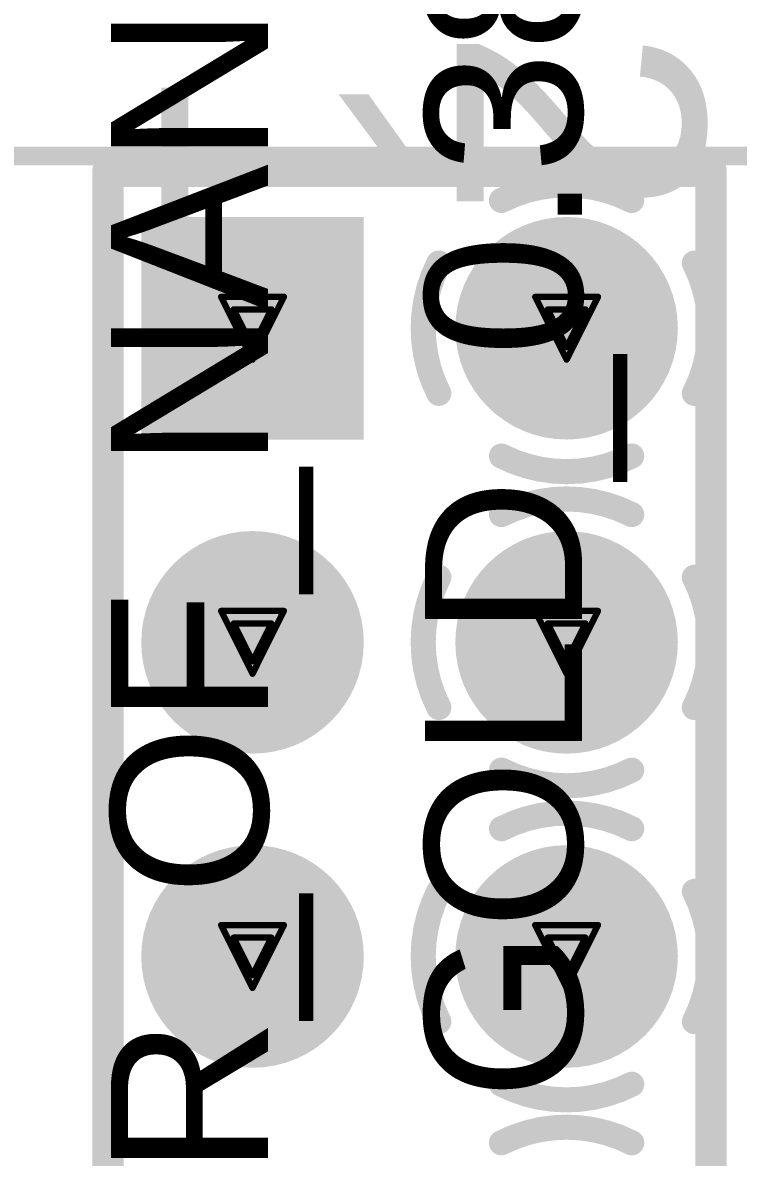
# Model space of a CAD drawing. Header units: inches. Extents: x -1.3 to 11.9, y -6.8 to 4.2.
# Drawn here: x 2.9568 to 3.1847, y 2.6111 to 2.9723 of the extents above; entities that cross this region are included whole.
import ezdxf

# ---------------------------------------------------------------- set-up
doc = ezdxf.new("R2010")
doc.units = ezdxf.units.IN
doc.header["$MEASUREMENT"] = 0
for name, color, linetype in [('02_GND1', 76, 'Continuous'), ('03_SIG1', 76, 'Continuous'), ('04_GND2', 16, 'Continuous'), ('05_SIG2', 156, 'Continuous'), ('06_GND3', 216, 'Continuous'), ('07_SIG3', 216, 'Continuous'), ('08_GND4', 136, 'Continuous'), ('09_PWR1', 136, 'Continuous'), ('10_PWR2', 136, 'Continuous'), ('11_GND5', 136, 'Continuous'), ('12_SIG4', 7, 'Continuous'), ('13_GND6', 136, 'Continuous'), ('14_SIG5', 136, 'Continuous'), ('15_GND7', 136, 'Continuous'), ('BOTTOM', 5, 'Continuous'), ('Bottom Solder', 6, 'Continuous'), ('FAB_DWG_INFO', 1, 'Continuous'), ('Mechanical 13', 56, 'Continuous'), ('Multi-Layer', 9, 'Continuous'), ('Pad Holes', 156, 'Continuous'), ('TOP', 1, 'Continuous'), ('Top Overlay', 2, 'Continuous'), ('Top Solder', 216, 'Continuous')]:
    doc.layers.add(name, color=color, linetype=linetype)
doc.styles.add('Arial', font='', dxfattribs={"height": 0.2})
doc.styles.get('Arial').set_extended_font_data('Arial')

# ---------------------------------------------------------------- blocks, each defined once
blk = doc.blocks.new('HEADER_10_2_29')
at = {"layer": '02_GND1'}
h = blk.add_hatch(color=76, dxfattribs=at)
edge = h.paths.add_edge_path()
edge.add_arc((0, 0), 0.03365, 0, 360)
h = blk.add_hatch(color=76, dxfattribs=at)
edge = h.paths.add_edge_path()
edge.add_arc((0.1, 0), 0.03365, 0, 360)
h = blk.add_hatch(color=76, dxfattribs=at)
edge = h.paths.add_edge_path()
edge.add_arc((0.2, 0), 0.03365, 0, 360)
at = {"layer": '03_SIG1'}
h = blk.add_hatch(color=76, dxfattribs=at)
edge = h.paths.add_edge_path()
edge.add_arc((0, 0.1), 0.03346, 0, 360)
h = blk.add_hatch(color=76, dxfattribs=at)
edge = h.paths.add_edge_path()
edge.add_arc((0.1, 0.1), 0.03346, 0, 360)
h = blk.add_hatch(color=76, dxfattribs=at)
edge = h.paths.add_edge_path()
edge.add_arc((0.2, 0.1), 0.03346, 0, 360)
blk.add_hatch(color=76, dxfattribs=at).paths.add_polyline_path([(-0.03346, 0.03346), (0.03346, 0.03346), (0.03346, -0.03346), (-0.03346, -0.03346)])
h = blk.add_hatch(color=76, dxfattribs=at)
edge = h.paths.add_edge_path()
edge.add_arc((0.1, 0), 0.03346, 0, 360)
h = blk.add_hatch(color=76, dxfattribs=at)
edge = h.paths.add_edge_path()
edge.add_arc((0.2, 0), 0.03346, 0, 360)
at = {"layer": '04_GND2'}
h = blk.add_hatch(color=16, dxfattribs=at)
edge = h.paths.add_edge_path()
edge.add_arc((0, 0), 0.03365, 0, 360)
h = blk.add_hatch(color=16, dxfattribs=at)
edge = h.paths.add_edge_path()
edge.add_arc((0.1, 0), 0.03365, 0, 360)
h = blk.add_hatch(color=16, dxfattribs=at)
edge = h.paths.add_edge_path()
edge.add_arc((0.2, 0), 0.03365, 0, 360)
at = {"layer": '05_SIG2'}
h = blk.add_hatch(color=156, dxfattribs=at)
edge = h.paths.add_edge_path()
edge.add_arc((0, 0.1), 0.03346, 0, 360)
h = blk.add_hatch(color=156, dxfattribs=at)
edge = h.paths.add_edge_path()
edge.add_arc((0.1, 0.1), 0.03346, 0, 360)
h = blk.add_hatch(color=156, dxfattribs=at)
edge = h.paths.add_edge_path()
edge.add_arc((0.2, 0.1), 0.03346, 0, 360)
blk.add_hatch(color=156, dxfattribs=at).paths.add_polyline_path([(-0.03346, 0.03346), (0.03346, 0.03346), (0.03346, -0.03346), (-0.03346, -0.03346)])
h = blk.add_hatch(color=156, dxfattribs=at)
edge = h.paths.add_edge_path()
edge.add_arc((0.1, 0), 0.03346, 0, 360)
h = blk.add_hatch(color=156, dxfattribs=at)
edge = h.paths.add_edge_path()
edge.add_arc((0.2, 0), 0.03346, 0, 360)
at = {"layer": '06_GND3'}
h = blk.add_hatch(color=216, dxfattribs=at)
edge = h.paths.add_edge_path()
edge.add_arc((0, 0), 0.03365, 0, 360)
h = blk.add_hatch(color=216, dxfattribs=at)
edge = h.paths.add_edge_path()
edge.add_arc((0.1, 0), 0.03365, 0, 360)
h = blk.add_hatch(color=216, dxfattribs=at)
edge = h.paths.add_edge_path()
edge.add_arc((0.2, 0), 0.03365, 0, 360)
at = {"layer": '07_SIG3'}
h = blk.add_hatch(color=216, dxfattribs=at)
edge = h.paths.add_edge_path()
edge.add_arc((0, 0.1), 0.03346, 0, 360)
h = blk.add_hatch(color=216, dxfattribs=at)
edge = h.paths.add_edge_path()
edge.add_arc((0.1, 0.1), 0.03346, 0, 360)
h = blk.add_hatch(color=216, dxfattribs=at)
edge = h.paths.add_edge_path()
edge.add_arc((0.2, 0.1), 0.03346, 0, 360)
blk.add_hatch(color=216, dxfattribs=at).paths.add_polyline_path([(-0.03346, 0.03346), (0.03346, 0.03346), (0.03346, -0.03346), (-0.03346, -0.03346)])
h = blk.add_hatch(color=216, dxfattribs=at)
edge = h.paths.add_edge_path()
edge.add_arc((0.1, 0), 0.03346, 0, 360)
h = blk.add_hatch(color=216, dxfattribs=at)
edge = h.paths.add_edge_path()
edge.add_arc((0.2, 0), 0.03346, 0, 360)
at = {"layer": '08_GND4'}
h = blk.add_hatch(color=136, dxfattribs=at)
edge = h.paths.add_edge_path()
edge.add_arc((0, 0), 0.03365, 0, 360)
h = blk.add_hatch(color=136, dxfattribs=at)
edge = h.paths.add_edge_path()
edge.add_arc((0.1, 0), 0.03365, 0, 360)
h = blk.add_hatch(color=136, dxfattribs=at)
edge = h.paths.add_edge_path()
edge.add_arc((0.2, 0), 0.03365, 0, 360)
at = {"layer": '09_PWR1'}
h = blk.add_hatch(color=136, dxfattribs=at)
edge = h.paths.add_edge_path()
edge.add_arc((0, 0.1), 0.03365, 0, 360)
h = blk.add_hatch(color=136, dxfattribs=at)
edge = h.paths.add_edge_path()
edge.add_arc((0.1, 0.1), 0.03365, 0, 360)
h = blk.add_hatch(color=136, dxfattribs=at)
edge = h.paths.add_edge_path()
edge.add_arc((0.2, 0.1), 0.03365, 0, 360)
h = blk.add_hatch(color=136, dxfattribs=at)
edge = h.paths.add_edge_path()
edge.add_arc((0, 0), 0.03365, 0, 360)
h = blk.add_hatch(color=136, dxfattribs=at)
edge = h.paths.add_edge_path()
edge.add_arc((0.1, 0), 0.03365, 0, 360)
h = blk.add_hatch(color=136, dxfattribs=at)
edge = h.paths.add_edge_path()
edge.add_arc((0.2, 0), 0.03365, 0, 360)
at = {"layer": '10_PWR2'}
h = blk.add_hatch(color=136, dxfattribs=at)
edge = h.paths.add_edge_path()
edge.add_arc((0, 0.1), 0.03365, 0, 360)
h = blk.add_hatch(color=136, dxfattribs=at)
edge = h.paths.add_edge_path()
edge.add_arc((0.1, 0.1), 0.03365, 0, 360)
h = blk.add_hatch(color=136, dxfattribs=at)
edge = h.paths.add_edge_path()
edge.add_arc((0.2, 0.1), 0.03365, 0, 360)
h = blk.add_hatch(color=136, dxfattribs=at)
edge = h.paths.add_edge_path()
edge.add_arc((0, 0), 0.03365, 0, 360)
h = blk.add_hatch(color=136, dxfattribs=at)
edge = h.paths.add_edge_path()
edge.add_arc((0.1, 0), 0.03365, 0, 360)
h = blk.add_hatch(color=136, dxfattribs=at)
edge = h.paths.add_edge_path()
edge.add_arc((0.2, 0), 0.03365, 0, 360)
at = {"layer": '11_GND5'}
h = blk.add_hatch(color=136, dxfattribs=at)
edge = h.paths.add_edge_path()
edge.add_arc((0, 0), 0.03365, 0, 360)
h = blk.add_hatch(color=136, dxfattribs=at)
edge = h.paths.add_edge_path()
edge.add_arc((0.1, 0), 0.03365, 0, 360)
h = blk.add_hatch(color=136, dxfattribs=at)
edge = h.paths.add_edge_path()
edge.add_arc((0.2, 0), 0.03365, 0, 360)
at = {"layer": '12_SIG4'}
h = blk.add_hatch(color=7, dxfattribs=at)
edge = h.paths.add_edge_path()
edge.add_arc((0, 0.1), 0.03346, 0, 360)
h = blk.add_hatch(color=7, dxfattribs=at)
edge = h.paths.add_edge_path()
edge.add_arc((0.1, 0.1), 0.03346, 0, 360)
h = blk.add_hatch(color=7, dxfattribs=at)
edge = h.paths.add_edge_path()
edge.add_arc((0.2, 0.1), 0.03346, 0, 360)
blk.add_hatch(color=7, dxfattribs=at).paths.add_polyline_path([(-0.03346, 0.03346), (0.03346, 0.03346), (0.03346, -0.03346), (-0.03346, -0.03346)])
h = blk.add_hatch(color=7, dxfattribs=at)
edge = h.paths.add_edge_path()
edge.add_arc((0.1, 0), 0.03346, 0, 360)
h = blk.add_hatch(color=7, dxfattribs=at)
edge = h.paths.add_edge_path()
edge.add_arc((0.2, 0), 0.03346, 0, 360)
at = {"layer": '13_GND6'}
h = blk.add_hatch(color=136, dxfattribs=at)
edge = h.paths.add_edge_path()
edge.add_arc((0, 0), 0.03365, 0, 360)
h = blk.add_hatch(color=136, dxfattribs=at)
edge = h.paths.add_edge_path()
edge.add_arc((0.1, 0), 0.03365, 0, 360)
h = blk.add_hatch(color=136, dxfattribs=at)
edge = h.paths.add_edge_path()
edge.add_arc((0.2, 0), 0.03365, 0, 360)
at = {"layer": '14_SIG5'}
h = blk.add_hatch(color=136, dxfattribs=at)
edge = h.paths.add_edge_path()
edge.add_arc((0, 0.1), 0.03346, 0, 360)
h = blk.add_hatch(color=136, dxfattribs=at)
edge = h.paths.add_edge_path()
edge.add_arc((0.1, 0.1), 0.03346, 0, 360)
h = blk.add_hatch(color=136, dxfattribs=at)
edge = h.paths.add_edge_path()
edge.add_arc((0.2, 0.1), 0.03346, 0, 360)
blk.add_hatch(color=136, dxfattribs=at).paths.add_polyline_path([(-0.03346, 0.03346), (0.03346, 0.03346), (0.03346, -0.03346), (-0.03346, -0.03346)])
h = blk.add_hatch(color=136, dxfattribs=at)
edge = h.paths.add_edge_path()
edge.add_arc((0.1, 0), 0.03346, 0, 360)
h = blk.add_hatch(color=136, dxfattribs=at)
edge = h.paths.add_edge_path()
edge.add_arc((0.2, 0), 0.03346, 0, 360)
at = {"layer": '15_GND7'}
h = blk.add_hatch(color=136, dxfattribs=at)
edge = h.paths.add_edge_path()
edge.add_arc((0, 0), 0.03365, 0, 360)
h = blk.add_hatch(color=136, dxfattribs=at)
edge = h.paths.add_edge_path()
edge.add_arc((0.1, 0), 0.03365, 0, 360)
h = blk.add_hatch(color=136, dxfattribs=at)
edge = h.paths.add_edge_path()
edge.add_arc((0.2, 0), 0.03365, 0, 360)
at = {"layer": 'BOTTOM'}
h = blk.add_hatch(color=5, dxfattribs=at)
edge = h.paths.add_edge_path()
edge.add_arc((0, 0.1), 0.03346, 0, 360)
h = blk.add_hatch(color=5, dxfattribs=at)
edge = h.paths.add_edge_path()
edge.add_arc((0.1, 0.1), 0.03346, 0, 360)
h = blk.add_hatch(color=5, dxfattribs=at)
edge = h.paths.add_edge_path()
edge.add_arc((0.2, 0.1), 0.03346, 0, 360)
blk.add_hatch(color=5, dxfattribs=at).paths.add_polyline_path([(-0.03346, 0.03346), (0.03346, 0.03346), (0.03346, -0.03346), (-0.03346, -0.03346)])
h = blk.add_hatch(color=5, dxfattribs=at)
edge = h.paths.add_edge_path()
edge.add_arc((0.1, 0), 0.03346, 0, 360)
h = blk.add_hatch(color=5, dxfattribs=at)
edge = h.paths.add_edge_path()
edge.add_arc((0.2, 0), 0.03346, 0, 360)
at = {"layer": 'Bottom Solder'}
h = blk.add_hatch(color=6, dxfattribs=at)
edge = h.paths.add_edge_path()
edge.add_arc((0, 0.1), 0.03543, 0, 360)
h = blk.add_hatch(color=6, dxfattribs=at)
edge = h.paths.add_edge_path()
edge.add_arc((0.1, 0.1), 0.03543, 0, 360)
h = blk.add_hatch(color=6, dxfattribs=at)
edge = h.paths.add_edge_path()
edge.add_arc((0.2, 0.1), 0.03543, 0, 360)
blk.add_hatch(color=6, dxfattribs=at).paths.add_polyline_path([(-0.03543, 0.03543), (0.03543, 0.03543), (0.03543, -0.03543), (-0.03543, -0.03543)])
h = blk.add_hatch(color=6, dxfattribs=at)
edge = h.paths.add_edge_path()
edge.add_arc((0.1, 0), 0.03543, 0, 360)
h = blk.add_hatch(color=6, dxfattribs=at)
edge = h.paths.add_edge_path()
edge.add_arc((0.2, 0), 0.03543, 0, 360)
at = {"layer": 'Multi-Layer'}
h = blk.add_hatch(color=9, dxfattribs=at)
edge = h.paths.add_edge_path()
edge.add_arc((0, 0.1), 0.03346, 0, 360)
h = blk.add_hatch(color=9, dxfattribs=at)
edge = h.paths.add_edge_path()
edge.add_arc((0.1, 0.1), 0.03346, 0, 360)
h = blk.add_hatch(color=9, dxfattribs=at)
edge = h.paths.add_edge_path()
edge.add_arc((0.2, 0.1), 0.03346, 0, 360)
blk.add_hatch(color=9, dxfattribs=at).paths.add_polyline_path([(-0.03346, 0.03346), (0.03346, 0.03346), (0.03346, -0.03346), (-0.03346, -0.03346)])
h = blk.add_hatch(color=9, dxfattribs=at)
edge = h.paths.add_edge_path()
edge.add_arc((0.1, 0), 0.03346, 0, 360)
h = blk.add_hatch(color=9, dxfattribs=at)
edge = h.paths.add_edge_path()
edge.add_arc((0.2, 0), 0.03346, 0, 360)
at = {"layer": 'Pad Holes'}
h = blk.add_hatch(color=7, dxfattribs=at)
edge = h.paths.add_edge_path()
edge.add_arc((0, 0.1), 0.02165, 0, 360)
h = blk.add_hatch(color=7, dxfattribs=at)
edge = h.paths.add_edge_path()
edge.add_arc((0.1, 0.1), 0.02165, 0, 360)
h = blk.add_hatch(color=7, dxfattribs=at)
edge = h.paths.add_edge_path()
edge.add_arc((0.2, 0.1), 0.02165, 0, 360)
h = blk.add_hatch(color=7, dxfattribs=at)
edge = h.paths.add_edge_path()
edge.add_arc((0, 0), 0.02165, 0, 360)
h = blk.add_hatch(color=7, dxfattribs=at)
edge = h.paths.add_edge_path()
edge.add_arc((0.1, 0), 0.02165, 0, 360)
h = blk.add_hatch(color=7, dxfattribs=at)
edge = h.paths.add_edge_path()
edge.add_arc((0.2, 0), 0.02165, 0, 360)
at = {"layer": 'TOP'}
h = blk.add_hatch(color=1, dxfattribs=at)
edge = h.paths.add_edge_path()
edge.add_arc((0, 0.1), 0.03346, 0, 360)
h = blk.add_hatch(color=1, dxfattribs=at)
edge = h.paths.add_edge_path()
edge.add_arc((0.1, 0.1), 0.03346, 0, 360)
h = blk.add_hatch(color=1, dxfattribs=at)
edge = h.paths.add_edge_path()
edge.add_arc((0.2, 0.1), 0.03346, 0, 360)
blk.add_hatch(color=1, dxfattribs=at).paths.add_polyline_path([(-0.03346, 0.03346), (0.03346, 0.03346), (0.03346, -0.03346), (-0.03346, -0.03346)])
h = blk.add_hatch(color=1, dxfattribs=at)
edge = h.paths.add_edge_path()
edge.add_arc((0.1, 0), 0.03346, 0, 360)
h = blk.add_hatch(color=1, dxfattribs=at)
edge = h.paths.add_edge_path()
edge.add_arc((0.2, 0), 0.03346, 0, 360)
at = {"layer": 'Top Solder'}
h = blk.add_hatch(color=216, dxfattribs=at)
edge = h.paths.add_edge_path()
edge.add_arc((0, 0.1), 0.03543, 0, 360)
h = blk.add_hatch(color=216, dxfattribs=at)
edge = h.paths.add_edge_path()
edge.add_arc((0.1, 0.1), 0.03543, 0, 360)
h = blk.add_hatch(color=216, dxfattribs=at)
edge = h.paths.add_edge_path()
edge.add_arc((0.2, 0.1), 0.03543, 0, 360)
blk.add_hatch(color=216, dxfattribs=at).paths.add_polyline_path([(-0.03543, 0.03543), (0.03543, 0.03543), (0.03543, -0.03543), (-0.03543, -0.03543)])
h = blk.add_hatch(color=216, dxfattribs=at)
edge = h.paths.add_edge_path()
edge.add_arc((0.1, 0), 0.03543, 0, 360)
h = blk.add_hatch(color=216, dxfattribs=at)
edge = h.paths.add_edge_path()
edge.add_arc((0.2, 0), 0.03543, 0, 360)
at = {"layer": '02_GND1'}
for points in [[(-0.02073, 0.14068, 0.008, 0.008, -0.240079), (0.02073, 0.14068, 0.008, 0.008, 0)], [(0.07927, 0.14068, 0.008, 0.008, -0.240079), (0.12073, 0.14068, 0.008, 0.008, 0)], [(0.17927, 0.14068, 0.008, 0.008, -0.240079), (0.22073, 0.14068, 0.008, 0.008, 0)], [(-0.04068, 0.07927, 0.008, 0.008, -0.240079), (-0.04068, 0.12073, 0.008, 0.008, 0)], [(0.04068, 0.12073, 0.008, 0.008, -0.240079), (0.04068, 0.07927, 0.008, 0.008, 0)], [(0.05932, 0.07927, 0.008, 0.008, -0.240079), (0.05932, 0.12073, 0.008, 0.008, 0)], [(0.14068, 0.12073, 0.008, 0.008, -0.240079), (0.14068, 0.07927, 0.008, 0.008, 0)], [(0.15932, 0.07927, 0.008, 0.008, -0.240079), (0.15932, 0.12073, 0.008, 0.008, 0)], [(0.24068, 0.12073, 0.008, 0.008, -0.240079), (0.24068, 0.07927, 0.008, 0.008, 0)], [(0.25932, 0.07927, 0.008, 0.008, -0.240079), (0.25932, 0.12073, 0.008, 0.008, 0)], [(0.02073, 0.05932, 0.008, 0.008, -0.240079), (-0.02073, 0.05932, 0.008, 0.008, 0)], [(0.12073, 0.05932, 0.008, 0.008, -0.240079), (0.07927, 0.05932, 0.008, 0.008, 0)], [(0.22073, 0.05932, 0.008, 0.008, -0.240079), (0.17927, 0.05932, 0.008, 0.008, 0)]]:
    blk.add_lwpolyline(points, format="xyseb", dxfattribs=at)
for points in [[(-0.02273, 0.14068, 0.004, 0.004, 1), (-0.01873, 0.14068, 0.004, 0.004, 1)], [(0.01873, 0.14068, 0.004, 0.004, 1), (0.02273, 0.14068, 0.004, 0.004, 1)], [(0.07727, 0.14068, 0.004, 0.004, 1), (0.08127, 0.14068, 0.004, 0.004, 1)], [(0.11873, 0.14068, 0.004, 0.004, 1), (0.12273, 0.14068, 0.004, 0.004, 1)], [(0.17727, 0.14068, 0.004, 0.004, 1), (0.18127, 0.14068, 0.004, 0.004, 1)], [(0.21873, 0.14068, 0.004, 0.004, 1), (0.22273, 0.14068, 0.004, 0.004, 1)], [(-0.04268, 0.12073, 0.004, 0.004, 1), (-0.03868, 0.12073, 0.004, 0.004, 1)], [(0.03868, 0.12073, 0.004, 0.004, 1), (0.04268, 0.12073, 0.004, 0.004, 1)], [(0.05732, 0.12073, 0.004, 0.004, 1), (0.06132, 0.12073, 0.004, 0.004, 1)], [(0.13868, 0.12073, 0.004, 0.004, 1), (0.14268, 0.12073, 0.004, 0.004, 1)], [(0.15732, 0.12073, 0.004, 0.004, 1), (0.16132, 0.12073, 0.004, 0.004, 1)], [(0.23868, 0.12073, 0.004, 0.004, 1), (0.24268, 0.12073, 0.004, 0.004, 1)], [(0.25732, 0.12073, 0.004, 0.004, 1), (0.26132, 0.12073, 0.004, 0.004, 1)], [(-0.04268, 0.07927, 0.004, 0.004, 1), (-0.03868, 0.07927, 0.004, 0.004, 1)], [(0.03868, 0.07927, 0.004, 0.004, 1), (0.04268, 0.07927, 0.004, 0.004, 1)], [(0.05732, 0.07927, 0.004, 0.004, 1), (0.06132, 0.07927, 0.004, 0.004, 1)], [(0.13868, 0.07927, 0.004, 0.004, 1), (0.14268, 0.07927, 0.004, 0.004, 1)], [(0.15732, 0.07927, 0.004, 0.004, 1), (0.16132, 0.07927, 0.004, 0.004, 1)], [(0.23868, 0.07927, 0.004, 0.004, 1), (0.24268, 0.07927, 0.004, 0.004, 1)], [(0.25732, 0.07927, 0.004, 0.004, 1), (0.26132, 0.07927, 0.004, 0.004, 1)], [(-0.02273, 0.05932, 0.004, 0.004, 1), (-0.01873, 0.05932, 0.004, 0.004, 1)], [(0.01873, 0.05932, 0.004, 0.004, 1), (0.02273, 0.05932, 0.004, 0.004, 1)], [(0.07727, 0.05932, 0.004, 0.004, 1), (0.08127, 0.05932, 0.004, 0.004, 1)], [(0.11873, 0.05932, 0.004, 0.004, 1), (0.12273, 0.05932, 0.004, 0.004, 1)], [(0.17727, 0.05932, 0.004, 0.004, 1), (0.18127, 0.05932, 0.004, 0.004, 1)], [(0.21873, 0.05932, 0.004, 0.004, 1), (0.22273, 0.05932, 0.004, 0.004, 1)]]:
    blk.add_lwpolyline(points, format="xyseb", close=True, dxfattribs=at)
at = {"layer": '04_GND2'}
for points in [[(-0.02073, 0.14068, 0.008, 0.008, -0.240079), (0.02073, 0.14068, 0.008, 0.008, 0)], [(0.07927, 0.14068, 0.008, 0.008, -0.240079), (0.12073, 0.14068, 0.008, 0.008, 0)], [(0.17927, 0.14068, 0.008, 0.008, -0.240079), (0.22073, 0.14068, 0.008, 0.008, 0)], [(-0.04068, 0.07927, 0.008, 0.008, -0.240079), (-0.04068, 0.12073, 0.008, 0.008, 0)], [(0.04068, 0.12073, 0.008, 0.008, -0.240079), (0.04068, 0.07927, 0.008, 0.008, 0)], [(0.05932, 0.07927, 0.008, 0.008, -0.240079), (0.05932, 0.12073, 0.008, 0.008, 0)], [(0.14068, 0.12073, 0.008, 0.008, -0.240079), (0.14068, 0.07927, 0.008, 0.008, 0)], [(0.15932, 0.07927, 0.008, 0.008, -0.240079), (0.15932, 0.12073, 0.008, 0.008, 0)], [(0.24068, 0.12073, 0.008, 0.008, -0.240079), (0.24068, 0.07927, 0.008, 0.008, 0)], [(0.25932, 0.07927, 0.008, 0.008, -0.240079), (0.25932, 0.12073, 0.008, 0.008, 0)], [(0.02073, 0.05932, 0.008, 0.008, -0.240079), (-0.02073, 0.05932, 0.008, 0.008, 0)], [(0.12073, 0.05932, 0.008, 0.008, -0.240079), (0.07927, 0.05932, 0.008, 0.008, 0)], [(0.22073, 0.05932, 0.008, 0.008, -0.240079), (0.17927, 0.05932, 0.008, 0.008, 0)]]:
    blk.add_lwpolyline(points, format="xyseb", dxfattribs=at)
for points in [[(-0.02273, 0.14068, 0.004, 0.004, 1), (-0.01873, 0.14068, 0.004, 0.004, 1)], [(0.01873, 0.14068, 0.004, 0.004, 1), (0.02273, 0.14068, 0.004, 0.004, 1)], [(0.07727, 0.14068, 0.004, 0.004, 1), (0.08127, 0.14068, 0.004, 0.004, 1)], [(0.11873, 0.14068, 0.004, 0.004, 1), (0.12273, 0.14068, 0.004, 0.004, 1)], [(0.17727, 0.14068, 0.004, 0.004, 1), (0.18127, 0.14068, 0.004, 0.004, 1)], [(0.21873, 0.14068, 0.004, 0.004, 1), (0.22273, 0.14068, 0.004, 0.004, 1)], [(-0.04268, 0.12073, 0.004, 0.004, 1), (-0.03868, 0.12073, 0.004, 0.004, 1)], [(0.03868, 0.12073, 0.004, 0.004, 1), (0.04268, 0.12073, 0.004, 0.004, 1)], [(0.05732, 0.12073, 0.004, 0.004, 1), (0.06132, 0.12073, 0.004, 0.004, 1)], [(0.13868, 0.12073, 0.004, 0.004, 1), (0.14268, 0.12073, 0.004, 0.004, 1)], [(0.15732, 0.12073, 0.004, 0.004, 1), (0.16132, 0.12073, 0.004, 0.004, 1)], [(0.23868, 0.12073, 0.004, 0.004, 1), (0.24268, 0.12073, 0.004, 0.004, 1)], [(0.25732, 0.12073, 0.004, 0.004, 1), (0.26132, 0.12073, 0.004, 0.004, 1)], [(-0.04268, 0.07927, 0.004, 0.004, 1), (-0.03868, 0.07927, 0.004, 0.004, 1)], [(0.03868, 0.07927, 0.004, 0.004, 1), (0.04268, 0.07927, 0.004, 0.004, 1)], [(0.05732, 0.07927, 0.004, 0.004, 1), (0.06132, 0.07927, 0.004, 0.004, 1)], [(0.13868, 0.07927, 0.004, 0.004, 1), (0.14268, 0.07927, 0.004, 0.004, 1)], [(0.15732, 0.07927, 0.004, 0.004, 1), (0.16132, 0.07927, 0.004, 0.004, 1)], [(0.23868, 0.07927, 0.004, 0.004, 1), (0.24268, 0.07927, 0.004, 0.004, 1)], [(0.25732, 0.07927, 0.004, 0.004, 1), (0.26132, 0.07927, 0.004, 0.004, 1)], [(-0.02273, 0.05932, 0.004, 0.004, 1), (-0.01873, 0.05932, 0.004, 0.004, 1)], [(0.01873, 0.05932, 0.004, 0.004, 1), (0.02273, 0.05932, 0.004, 0.004, 1)], [(0.07727, 0.05932, 0.004, 0.004, 1), (0.08127, 0.05932, 0.004, 0.004, 1)], [(0.11873, 0.05932, 0.004, 0.004, 1), (0.12273, 0.05932, 0.004, 0.004, 1)], [(0.17727, 0.05932, 0.004, 0.004, 1), (0.18127, 0.05932, 0.004, 0.004, 1)], [(0.21873, 0.05932, 0.004, 0.004, 1), (0.22273, 0.05932, 0.004, 0.004, 1)]]:
    blk.add_lwpolyline(points, format="xyseb", close=True, dxfattribs=at)
at = {"layer": '06_GND3'}
for points in [[(-0.02073, 0.14068, 0.008, 0.008, -0.240079), (0.02073, 0.14068, 0.008, 0.008, 0)], [(0.07927, 0.14068, 0.008, 0.008, -0.240079), (0.12073, 0.14068, 0.008, 0.008, 0)], [(0.17927, 0.14068, 0.008, 0.008, -0.240079), (0.22073, 0.14068, 0.008, 0.008, 0)], [(-0.04068, 0.07927, 0.008, 0.008, -0.240079), (-0.04068, 0.12073, 0.008, 0.008, 0)], [(0.04068, 0.12073, 0.008, 0.008, -0.240079), (0.04068, 0.07927, 0.008, 0.008, 0)], [(0.05932, 0.07927, 0.008, 0.008, -0.240079), (0.05932, 0.12073, 0.008, 0.008, 0)], [(0.14068, 0.12073, 0.008, 0.008, -0.240079), (0.14068, 0.07927, 0.008, 0.008, 0)], [(0.15932, 0.07927, 0.008, 0.008, -0.240079), (0.15932, 0.12073, 0.008, 0.008, 0)], [(0.24068, 0.12073, 0.008, 0.008, -0.240079), (0.24068, 0.07927, 0.008, 0.008, 0)], [(0.25932, 0.07927, 0.008, 0.008, -0.240079), (0.25932, 0.12073, 0.008, 0.008, 0)], [(0.02073, 0.05932, 0.008, 0.008, -0.240079), (-0.02073, 0.05932, 0.008, 0.008, 0)], [(0.12073, 0.05932, 0.008, 0.008, -0.240079), (0.07927, 0.05932, 0.008, 0.008, 0)], [(0.22073, 0.05932, 0.008, 0.008, -0.240079), (0.17927, 0.05932, 0.008, 0.008, 0)]]:
    blk.add_lwpolyline(points, format="xyseb", dxfattribs=at)
for points in [[(-0.02273, 0.14068, 0.004, 0.004, 1), (-0.01873, 0.14068, 0.004, 0.004, 1)], [(0.01873, 0.14068, 0.004, 0.004, 1), (0.02273, 0.14068, 0.004, 0.004, 1)], [(0.07727, 0.14068, 0.004, 0.004, 1), (0.08127, 0.14068, 0.004, 0.004, 1)], [(0.11873, 0.14068, 0.004, 0.004, 1), (0.12273, 0.14068, 0.004, 0.004, 1)], [(0.17727, 0.14068, 0.004, 0.004, 1), (0.18127, 0.14068, 0.004, 0.004, 1)], [(0.21873, 0.14068, 0.004, 0.004, 1), (0.22273, 0.14068, 0.004, 0.004, 1)], [(-0.04268, 0.12073, 0.004, 0.004, 1), (-0.03868, 0.12073, 0.004, 0.004, 1)], [(0.03868, 0.12073, 0.004, 0.004, 1), (0.04268, 0.12073, 0.004, 0.004, 1)], [(0.05732, 0.12073, 0.004, 0.004, 1), (0.06132, 0.12073, 0.004, 0.004, 1)], [(0.13868, 0.12073, 0.004, 0.004, 1), (0.14268, 0.12073, 0.004, 0.004, 1)], [(0.15732, 0.12073, 0.004, 0.004, 1), (0.16132, 0.12073, 0.004, 0.004, 1)], [(0.23868, 0.12073, 0.004, 0.004, 1), (0.24268, 0.12073, 0.004, 0.004, 1)], [(0.25732, 0.12073, 0.004, 0.004, 1), (0.26132, 0.12073, 0.004, 0.004, 1)], [(-0.04268, 0.07927, 0.004, 0.004, 1), (-0.03868, 0.07927, 0.004, 0.004, 1)], [(0.03868, 0.07927, 0.004, 0.004, 1), (0.04268, 0.07927, 0.004, 0.004, 1)], [(0.05732, 0.07927, 0.004, 0.004, 1), (0.06132, 0.07927, 0.004, 0.004, 1)], [(0.13868, 0.07927, 0.004, 0.004, 1), (0.14268, 0.07927, 0.004, 0.004, 1)], [(0.15732, 0.07927, 0.004, 0.004, 1), (0.16132, 0.07927, 0.004, 0.004, 1)], [(0.23868, 0.07927, 0.004, 0.004, 1), (0.24268, 0.07927, 0.004, 0.004, 1)], [(0.25732, 0.07927, 0.004, 0.004, 1), (0.26132, 0.07927, 0.004, 0.004, 1)], [(-0.02273, 0.05932, 0.004, 0.004, 1), (-0.01873, 0.05932, 0.004, 0.004, 1)], [(0.01873, 0.05932, 0.004, 0.004, 1), (0.02273, 0.05932, 0.004, 0.004, 1)], [(0.07727, 0.05932, 0.004, 0.004, 1), (0.08127, 0.05932, 0.004, 0.004, 1)], [(0.11873, 0.05932, 0.004, 0.004, 1), (0.12273, 0.05932, 0.004, 0.004, 1)], [(0.17727, 0.05932, 0.004, 0.004, 1), (0.18127, 0.05932, 0.004, 0.004, 1)], [(0.21873, 0.05932, 0.004, 0.004, 1), (0.22273, 0.05932, 0.004, 0.004, 1)]]:
    blk.add_lwpolyline(points, format="xyseb", close=True, dxfattribs=at)
at = {"layer": '08_GND4'}
for points in [[(-0.02073, 0.14068, 0.008, 0.008, -0.240079), (0.02073, 0.14068, 0.008, 0.008, 0)], [(0.07927, 0.14068, 0.008, 0.008, -0.240079), (0.12073, 0.14068, 0.008, 0.008, 0)], [(0.17927, 0.14068, 0.008, 0.008, -0.240079), (0.22073, 0.14068, 0.008, 0.008, 0)], [(-0.04068, 0.07927, 0.008, 0.008, -0.240079), (-0.04068, 0.12073, 0.008, 0.008, 0)], [(0.04068, 0.12073, 0.008, 0.008, -0.240079), (0.04068, 0.07927, 0.008, 0.008, 0)], [(0.05932, 0.07927, 0.008, 0.008, -0.240079), (0.05932, 0.12073, 0.008, 0.008, 0)], [(0.14068, 0.12073, 0.008, 0.008, -0.240079), (0.14068, 0.07927, 0.008, 0.008, 0)], [(0.15932, 0.07927, 0.008, 0.008, -0.240079), (0.15932, 0.12073, 0.008, 0.008, 0)], [(0.24068, 0.12073, 0.008, 0.008, -0.240079), (0.24068, 0.07927, 0.008, 0.008, 0)], [(0.25932, 0.07927, 0.008, 0.008, -0.240079), (0.25932, 0.12073, 0.008, 0.008, 0)], [(0.02073, 0.05932, 0.008, 0.008, -0.240079), (-0.02073, 0.05932, 0.008, 0.008, 0)], [(0.12073, 0.05932, 0.008, 0.008, -0.240079), (0.07927, 0.05932, 0.008, 0.008, 0)], [(0.22073, 0.05932, 0.008, 0.008, -0.240079), (0.17927, 0.05932, 0.008, 0.008, 0)]]:
    blk.add_lwpolyline(points, format="xyseb", dxfattribs=at)
for points in [[(-0.02273, 0.14068, 0.004, 0.004, 1), (-0.01873, 0.14068, 0.004, 0.004, 1)], [(0.01873, 0.14068, 0.004, 0.004, 1), (0.02273, 0.14068, 0.004, 0.004, 1)], [(0.07727, 0.14068, 0.004, 0.004, 1), (0.08127, 0.14068, 0.004, 0.004, 1)], [(0.11873, 0.14068, 0.004, 0.004, 1), (0.12273, 0.14068, 0.004, 0.004, 1)], [(0.17727, 0.14068, 0.004, 0.004, 1), (0.18127, 0.14068, 0.004, 0.004, 1)], [(0.21873, 0.14068, 0.004, 0.004, 1), (0.22273, 0.14068, 0.004, 0.004, 1)], [(-0.04268, 0.12073, 0.004, 0.004, 1), (-0.03868, 0.12073, 0.004, 0.004, 1)], [(0.03868, 0.12073, 0.004, 0.004, 1), (0.04268, 0.12073, 0.004, 0.004, 1)], [(0.05732, 0.12073, 0.004, 0.004, 1), (0.06132, 0.12073, 0.004, 0.004, 1)], [(0.13868, 0.12073, 0.004, 0.004, 1), (0.14268, 0.12073, 0.004, 0.004, 1)], [(0.15732, 0.12073, 0.004, 0.004, 1), (0.16132, 0.12073, 0.004, 0.004, 1)], [(0.23868, 0.12073, 0.004, 0.004, 1), (0.24268, 0.12073, 0.004, 0.004, 1)], [(0.25732, 0.12073, 0.004, 0.004, 1), (0.26132, 0.12073, 0.004, 0.004, 1)], [(-0.04268, 0.07927, 0.004, 0.004, 1), (-0.03868, 0.07927, 0.004, 0.004, 1)], [(0.03868, 0.07927, 0.004, 0.004, 1), (0.04268, 0.07927, 0.004, 0.004, 1)], [(0.05732, 0.07927, 0.004, 0.004, 1), (0.06132, 0.07927, 0.004, 0.004, 1)], [(0.13868, 0.07927, 0.004, 0.004, 1), (0.14268, 0.07927, 0.004, 0.004, 1)], [(0.15732, 0.07927, 0.004, 0.004, 1), (0.16132, 0.07927, 0.004, 0.004, 1)], [(0.23868, 0.07927, 0.004, 0.004, 1), (0.24268, 0.07927, 0.004, 0.004, 1)], [(0.25732, 0.07927, 0.004, 0.004, 1), (0.26132, 0.07927, 0.004, 0.004, 1)], [(-0.02273, 0.05932, 0.004, 0.004, 1), (-0.01873, 0.05932, 0.004, 0.004, 1)], [(0.01873, 0.05932, 0.004, 0.004, 1), (0.02273, 0.05932, 0.004, 0.004, 1)], [(0.07727, 0.05932, 0.004, 0.004, 1), (0.08127, 0.05932, 0.004, 0.004, 1)], [(0.11873, 0.05932, 0.004, 0.004, 1), (0.12273, 0.05932, 0.004, 0.004, 1)], [(0.17727, 0.05932, 0.004, 0.004, 1), (0.18127, 0.05932, 0.004, 0.004, 1)], [(0.21873, 0.05932, 0.004, 0.004, 1), (0.22273, 0.05932, 0.004, 0.004, 1)]]:
    blk.add_lwpolyline(points, format="xyseb", close=True, dxfattribs=at)
at = {"layer": '11_GND5'}
for points in [[(-0.02073, 0.14068, 0.008, 0.008, -0.240079), (0.02073, 0.14068, 0.008, 0.008, 0)], [(0.07927, 0.14068, 0.008, 0.008, -0.240079), (0.12073, 0.14068, 0.008, 0.008, 0)], [(0.17927, 0.14068, 0.008, 0.008, -0.240079), (0.22073, 0.14068, 0.008, 0.008, 0)], [(-0.04068, 0.07927, 0.008, 0.008, -0.240079), (-0.04068, 0.12073, 0.008, 0.008, 0)], [(0.04068, 0.12073, 0.008, 0.008, -0.240079), (0.04068, 0.07927, 0.008, 0.008, 0)], [(0.05932, 0.07927, 0.008, 0.008, -0.240079), (0.05932, 0.12073, 0.008, 0.008, 0)], [(0.14068, 0.12073, 0.008, 0.008, -0.240079), (0.14068, 0.07927, 0.008, 0.008, 0)], [(0.15932, 0.07927, 0.008, 0.008, -0.240079), (0.15932, 0.12073, 0.008, 0.008, 0)], [(0.24068, 0.12073, 0.008, 0.008, -0.240079), (0.24068, 0.07927, 0.008, 0.008, 0)], [(0.25932, 0.07927, 0.008, 0.008, -0.240079), (0.25932, 0.12073, 0.008, 0.008, 0)], [(0.02073, 0.05932, 0.008, 0.008, -0.240079), (-0.02073, 0.05932, 0.008, 0.008, 0)], [(0.12073, 0.05932, 0.008, 0.008, -0.240079), (0.07927, 0.05932, 0.008, 0.008, 0)], [(0.22073, 0.05932, 0.008, 0.008, -0.240079), (0.17927, 0.05932, 0.008, 0.008, 0)]]:
    blk.add_lwpolyline(points, format="xyseb", dxfattribs=at)
for points in [[(-0.02273, 0.14068, 0.004, 0.004, 1), (-0.01873, 0.14068, 0.004, 0.004, 1)], [(0.01873, 0.14068, 0.004, 0.004, 1), (0.02273, 0.14068, 0.004, 0.004, 1)], [(0.07727, 0.14068, 0.004, 0.004, 1), (0.08127, 0.14068, 0.004, 0.004, 1)], [(0.11873, 0.14068, 0.004, 0.004, 1), (0.12273, 0.14068, 0.004, 0.004, 1)], [(0.17727, 0.14068, 0.004, 0.004, 1), (0.18127, 0.14068, 0.004, 0.004, 1)], [(0.21873, 0.14068, 0.004, 0.004, 1), (0.22273, 0.14068, 0.004, 0.004, 1)], [(-0.04268, 0.12073, 0.004, 0.004, 1), (-0.03868, 0.12073, 0.004, 0.004, 1)], [(0.03868, 0.12073, 0.004, 0.004, 1), (0.04268, 0.12073, 0.004, 0.004, 1)], [(0.05732, 0.12073, 0.004, 0.004, 1), (0.06132, 0.12073, 0.004, 0.004, 1)], [(0.13868, 0.12073, 0.004, 0.004, 1), (0.14268, 0.12073, 0.004, 0.004, 1)], [(0.15732, 0.12073, 0.004, 0.004, 1), (0.16132, 0.12073, 0.004, 0.004, 1)], [(0.23868, 0.12073, 0.004, 0.004, 1), (0.24268, 0.12073, 0.004, 0.004, 1)], [(0.25732, 0.12073, 0.004, 0.004, 1), (0.26132, 0.12073, 0.004, 0.004, 1)], [(-0.04268, 0.07927, 0.004, 0.004, 1), (-0.03868, 0.07927, 0.004, 0.004, 1)], [(0.03868, 0.07927, 0.004, 0.004, 1), (0.04268, 0.07927, 0.004, 0.004, 1)], [(0.05732, 0.07927, 0.004, 0.004, 1), (0.06132, 0.07927, 0.004, 0.004, 1)], [(0.13868, 0.07927, 0.004, 0.004, 1), (0.14268, 0.07927, 0.004, 0.004, 1)], [(0.15732, 0.07927, 0.004, 0.004, 1), (0.16132, 0.07927, 0.004, 0.004, 1)], [(0.23868, 0.07927, 0.004, 0.004, 1), (0.24268, 0.07927, 0.004, 0.004, 1)], [(0.25732, 0.07927, 0.004, 0.004, 1), (0.26132, 0.07927, 0.004, 0.004, 1)], [(-0.02273, 0.05932, 0.004, 0.004, 1), (-0.01873, 0.05932, 0.004, 0.004, 1)], [(0.01873, 0.05932, 0.004, 0.004, 1), (0.02273, 0.05932, 0.004, 0.004, 1)], [(0.07727, 0.05932, 0.004, 0.004, 1), (0.08127, 0.05932, 0.004, 0.004, 1)], [(0.11873, 0.05932, 0.004, 0.004, 1), (0.12273, 0.05932, 0.004, 0.004, 1)], [(0.17727, 0.05932, 0.004, 0.004, 1), (0.18127, 0.05932, 0.004, 0.004, 1)], [(0.21873, 0.05932, 0.004, 0.004, 1), (0.22273, 0.05932, 0.004, 0.004, 1)]]:
    blk.add_lwpolyline(points, format="xyseb", close=True, dxfattribs=at)
at = {"layer": '13_GND6'}
for points in [[(-0.02073, 0.14068, 0.008, 0.008, -0.240079), (0.02073, 0.14068, 0.008, 0.008, 0)], [(0.07927, 0.14068, 0.008, 0.008, -0.240079), (0.12073, 0.14068, 0.008, 0.008, 0)], [(0.17927, 0.14068, 0.008, 0.008, -0.240079), (0.22073, 0.14068, 0.008, 0.008, 0)], [(-0.04068, 0.07927, 0.008, 0.008, -0.240079), (-0.04068, 0.12073, 0.008, 0.008, 0)], [(0.04068, 0.12073, 0.008, 0.008, -0.240079), (0.04068, 0.07927, 0.008, 0.008, 0)], [(0.05932, 0.07927, 0.008, 0.008, -0.240079), (0.05932, 0.12073, 0.008, 0.008, 0)], [(0.14068, 0.12073, 0.008, 0.008, -0.240079), (0.14068, 0.07927, 0.008, 0.008, 0)], [(0.15932, 0.07927, 0.008, 0.008, -0.240079), (0.15932, 0.12073, 0.008, 0.008, 0)], [(0.24068, 0.12073, 0.008, 0.008, -0.240079), (0.24068, 0.07927, 0.008, 0.008, 0)], [(0.25932, 0.07927, 0.008, 0.008, -0.240079), (0.25932, 0.12073, 0.008, 0.008, 0)], [(0.02073, 0.05932, 0.008, 0.008, -0.240079), (-0.02073, 0.05932, 0.008, 0.008, 0)], [(0.12073, 0.05932, 0.008, 0.008, -0.240079), (0.07927, 0.05932, 0.008, 0.008, 0)], [(0.22073, 0.05932, 0.008, 0.008, -0.240079), (0.17927, 0.05932, 0.008, 0.008, 0)]]:
    blk.add_lwpolyline(points, format="xyseb", dxfattribs=at)
for points in [[(-0.02273, 0.14068, 0.004, 0.004, 1), (-0.01873, 0.14068, 0.004, 0.004, 1)], [(0.01873, 0.14068, 0.004, 0.004, 1), (0.02273, 0.14068, 0.004, 0.004, 1)], [(0.07727, 0.14068, 0.004, 0.004, 1), (0.08127, 0.14068, 0.004, 0.004, 1)], [(0.11873, 0.14068, 0.004, 0.004, 1), (0.12273, 0.14068, 0.004, 0.004, 1)], [(0.17727, 0.14068, 0.004, 0.004, 1), (0.18127, 0.14068, 0.004, 0.004, 1)], [(0.21873, 0.14068, 0.004, 0.004, 1), (0.22273, 0.14068, 0.004, 0.004, 1)], [(-0.04268, 0.12073, 0.004, 0.004, 1), (-0.03868, 0.12073, 0.004, 0.004, 1)], [(0.03868, 0.12073, 0.004, 0.004, 1), (0.04268, 0.12073, 0.004, 0.004, 1)], [(0.05732, 0.12073, 0.004, 0.004, 1), (0.06132, 0.12073, 0.004, 0.004, 1)], [(0.13868, 0.12073, 0.004, 0.004, 1), (0.14268, 0.12073, 0.004, 0.004, 1)], [(0.15732, 0.12073, 0.004, 0.004, 1), (0.16132, 0.12073, 0.004, 0.004, 1)], [(0.23868, 0.12073, 0.004, 0.004, 1), (0.24268, 0.12073, 0.004, 0.004, 1)], [(0.25732, 0.12073, 0.004, 0.004, 1), (0.26132, 0.12073, 0.004, 0.004, 1)], [(-0.04268, 0.07927, 0.004, 0.004, 1), (-0.03868, 0.07927, 0.004, 0.004, 1)], [(0.03868, 0.07927, 0.004, 0.004, 1), (0.04268, 0.07927, 0.004, 0.004, 1)], [(0.05732, 0.07927, 0.004, 0.004, 1), (0.06132, 0.07927, 0.004, 0.004, 1)], [(0.13868, 0.07927, 0.004, 0.004, 1), (0.14268, 0.07927, 0.004, 0.004, 1)], [(0.15732, 0.07927, 0.004, 0.004, 1), (0.16132, 0.07927, 0.004, 0.004, 1)], [(0.23868, 0.07927, 0.004, 0.004, 1), (0.24268, 0.07927, 0.004, 0.004, 1)], [(0.25732, 0.07927, 0.004, 0.004, 1), (0.26132, 0.07927, 0.004, 0.004, 1)], [(-0.02273, 0.05932, 0.004, 0.004, 1), (-0.01873, 0.05932, 0.004, 0.004, 1)], [(0.01873, 0.05932, 0.004, 0.004, 1), (0.02273, 0.05932, 0.004, 0.004, 1)], [(0.07727, 0.05932, 0.004, 0.004, 1), (0.08127, 0.05932, 0.004, 0.004, 1)], [(0.11873, 0.05932, 0.004, 0.004, 1), (0.12273, 0.05932, 0.004, 0.004, 1)], [(0.17727, 0.05932, 0.004, 0.004, 1), (0.18127, 0.05932, 0.004, 0.004, 1)], [(0.21873, 0.05932, 0.004, 0.004, 1), (0.22273, 0.05932, 0.004, 0.004, 1)]]:
    blk.add_lwpolyline(points, format="xyseb", close=True, dxfattribs=at)
at = {"layer": '15_GND7'}
for points in [[(-0.02073, 0.14068, 0.008, 0.008, -0.240079), (0.02073, 0.14068, 0.008, 0.008, 0)], [(0.07927, 0.14068, 0.008, 0.008, -0.240079), (0.12073, 0.14068, 0.008, 0.008, 0)], [(0.17927, 0.14068, 0.008, 0.008, -0.240079), (0.22073, 0.14068, 0.008, 0.008, 0)], [(-0.04068, 0.07927, 0.008, 0.008, -0.240079), (-0.04068, 0.12073, 0.008, 0.008, 0)], [(0.04068, 0.12073, 0.008, 0.008, -0.240079), (0.04068, 0.07927, 0.008, 0.008, 0)], [(0.05932, 0.07927, 0.008, 0.008, -0.240079), (0.05932, 0.12073, 0.008, 0.008, 0)], [(0.14068, 0.12073, 0.008, 0.008, -0.240079), (0.14068, 0.07927, 0.008, 0.008, 0)], [(0.15932, 0.07927, 0.008, 0.008, -0.240079), (0.15932, 0.12073, 0.008, 0.008, 0)], [(0.24068, 0.12073, 0.008, 0.008, -0.240079), (0.24068, 0.07927, 0.008, 0.008, 0)], [(0.25932, 0.07927, 0.008, 0.008, -0.240079), (0.25932, 0.12073, 0.008, 0.008, 0)], [(0.02073, 0.05932, 0.008, 0.008, -0.240079), (-0.02073, 0.05932, 0.008, 0.008, 0)], [(0.12073, 0.05932, 0.008, 0.008, -0.240079), (0.07927, 0.05932, 0.008, 0.008, 0)], [(0.22073, 0.05932, 0.008, 0.008, -0.240079), (0.17927, 0.05932, 0.008, 0.008, 0)]]:
    blk.add_lwpolyline(points, format="xyseb", dxfattribs=at)
for points in [[(-0.02273, 0.14068, 0.004, 0.004, 1), (-0.01873, 0.14068, 0.004, 0.004, 1)], [(0.01873, 0.14068, 0.004, 0.004, 1), (0.02273, 0.14068, 0.004, 0.004, 1)], [(0.07727, 0.14068, 0.004, 0.004, 1), (0.08127, 0.14068, 0.004, 0.004, 1)], [(0.11873, 0.14068, 0.004, 0.004, 1), (0.12273, 0.14068, 0.004, 0.004, 1)], [(0.17727, 0.14068, 0.004, 0.004, 1), (0.18127, 0.14068, 0.004, 0.004, 1)], [(0.21873, 0.14068, 0.004, 0.004, 1), (0.22273, 0.14068, 0.004, 0.004, 1)], [(-0.04268, 0.12073, 0.004, 0.004, 1), (-0.03868, 0.12073, 0.004, 0.004, 1)], [(0.03868, 0.12073, 0.004, 0.004, 1), (0.04268, 0.12073, 0.004, 0.004, 1)], [(0.05732, 0.12073, 0.004, 0.004, 1), (0.06132, 0.12073, 0.004, 0.004, 1)], [(0.13868, 0.12073, 0.004, 0.004, 1), (0.14268, 0.12073, 0.004, 0.004, 1)], [(0.15732, 0.12073, 0.004, 0.004, 1), (0.16132, 0.12073, 0.004, 0.004, 1)], [(0.23868, 0.12073, 0.004, 0.004, 1), (0.24268, 0.12073, 0.004, 0.004, 1)], [(0.25732, 0.12073, 0.004, 0.004, 1), (0.26132, 0.12073, 0.004, 0.004, 1)], [(-0.04268, 0.07927, 0.004, 0.004, 1), (-0.03868, 0.07927, 0.004, 0.004, 1)], [(0.03868, 0.07927, 0.004, 0.004, 1), (0.04268, 0.07927, 0.004, 0.004, 1)], [(0.05732, 0.07927, 0.004, 0.004, 1), (0.06132, 0.07927, 0.004, 0.004, 1)], [(0.13868, 0.07927, 0.004, 0.004, 1), (0.14268, 0.07927, 0.004, 0.004, 1)], [(0.15732, 0.07927, 0.004, 0.004, 1), (0.16132, 0.07927, 0.004, 0.004, 1)], [(0.23868, 0.07927, 0.004, 0.004, 1), (0.24268, 0.07927, 0.004, 0.004, 1)], [(0.25732, 0.07927, 0.004, 0.004, 1), (0.26132, 0.07927, 0.004, 0.004, 1)], [(-0.02273, 0.05932, 0.004, 0.004, 1), (-0.01873, 0.05932, 0.004, 0.004, 1)], [(0.01873, 0.05932, 0.004, 0.004, 1), (0.02273, 0.05932, 0.004, 0.004, 1)], [(0.07727, 0.05932, 0.004, 0.004, 1), (0.08127, 0.05932, 0.004, 0.004, 1)], [(0.11873, 0.05932, 0.004, 0.004, 1), (0.12273, 0.05932, 0.004, 0.004, 1)], [(0.17727, 0.05932, 0.004, 0.004, 1), (0.18127, 0.05932, 0.004, 0.004, 1)], [(0.21873, 0.05932, 0.004, 0.004, 1), (0.22273, 0.05932, 0.004, 0.004, 1)]]:
    blk.add_lwpolyline(points, format="xyseb", close=True, dxfattribs=at)
at = {"layer": 'Top Overlay'}
for points in [[(-0.05, -0.046, 0.01, 0.01, 0), (-0.05, 0.146, 0.01, 0.01, 0)], [(0.95, 0.146, 0.01, 0.01, 0), (-0.05, 0.146, 0.01, 0.01, 0)], [(0.95, -0.046, 0.01, 0.01, 0), (-0.05, -0.046, 0.01, 0.01, 0)]]:
    blk.add_lwpolyline(points, format="xyseb", dxfattribs=at)
for points in [[(-0.0525, 0.146, 0.005, 0.005, 1), (-0.0475, 0.146, 0.005, 0.005, 1)], [(-0.0525, 0.146, 0.005, 0.005, 1), (-0.0475, 0.146, 0.005, 0.005, 1)], [(-0.0525, -0.046, 0.005, 0.005, 1), (-0.0475, -0.046, 0.005, 0.005, 1)], [(-0.0525, -0.046, 0.005, 0.005, 1), (-0.0475, -0.046, 0.005, 0.005, 1)]]:
    blk.add_lwpolyline(points, format="xyseb", close=True, dxfattribs=at)
at = {"layer": 'Top Overlay', "style": 'Arial'}
for s, p in [('2', (-0.096, 0.065)), ('1', (-0.085, -0.029))]:
    blk.add_text(s, height=0.07874, dxfattribs=at).set_placement(p)
blk = doc.blocks.new('CON_1053141204_320')
at = {"layer": 'Mechanical 13', "style": 'Arial'}
for s, p in [('HDR_OF_NANOFIT,_DR,_R/A,_PWR_CONN_-4_CKT', (-0.54921, 0.42398)), ('GOLD_0.38_PLATING_BLACK_COLOUR', (-0.42421, 0.32398))]:
    blk.add_text(s, height=0.05, dxfattribs=at).set_placement(p)

msp = doc.modelspace()

# ---------------------------------------------------------------- linework, layer by layer
at = {"layer": 'FAB_DWG_INFO'}
for points in [[(-0.22654, 2.92985, 0.00591, 0.00591, 0), (7.085, 2.92985, 0.00591, 0.00591, 0)], [(3.02, 2.885, 0.002, 0.002, 0), (3.04, 2.885, 0.002, 0.002, 0)], [(3.02, 2.885, 0.002, 0.002, 0), (3.03, 2.865, 0.002, 0.002, 0)], [(3.03, 2.865, 0.002, 0.002, 0), (3.04, 2.885, 0.002, 0.002, 0)], [(3.12, 2.885, 0.002, 0.002, 0), (3.14, 2.885, 0.002, 0.002, 0)], [(3.12, 2.885, 0.002, 0.002, 0), (3.13, 2.865, 0.002, 0.002, 0)], [(3.13, 2.865, 0.002, 0.002, 0), (3.14, 2.885, 0.002, 0.002, 0)], [(3.024, 2.881, 0.002, 0.002, 0), (3.036, 2.881, 0.002, 0.002, 0)], [(3.024, 2.881, 0.002, 0.002, 0), (3.03, 2.869, 0.002, 0.002, 0)], [(3.03, 2.869, 0.002, 0.002, 0), (3.036, 2.881, 0.002, 0.002, 0)], [(3.124, 2.881, 0.002, 0.002, 0), (3.136, 2.881, 0.002, 0.002, 0)], [(3.124, 2.881, 0.002, 0.002, 0), (3.13, 2.869, 0.002, 0.002, 0)], [(3.13, 2.869, 0.002, 0.002, 0), (3.136, 2.881, 0.002, 0.002, 0)], [(3.02, 2.785, 0.002, 0.002, 0), (3.04, 2.785, 0.002, 0.002, 0)], [(3.02, 2.785, 0.002, 0.002, 0), (3.03, 2.765, 0.002, 0.002, 0)], [(3.03, 2.765, 0.002, 0.002, 0), (3.04, 2.785, 0.002, 0.002, 0)], [(3.12, 2.785, 0.002, 0.002, 0), (3.14, 2.785, 0.002, 0.002, 0)], [(3.12, 2.785, 0.002, 0.002, 0), (3.13, 2.765, 0.002, 0.002, 0)], [(3.13, 2.765, 0.002, 0.002, 0), (3.14, 2.785, 0.002, 0.002, 0)], [(3.024, 2.781, 0.002, 0.002, 0), (3.036, 2.781, 0.002, 0.002, 0)], [(3.024, 2.781, 0.002, 0.002, 0), (3.03, 2.769, 0.002, 0.002, 0)], [(3.03, 2.769, 0.002, 0.002, 0), (3.036, 2.781, 0.002, 0.002, 0)], [(3.124, 2.781, 0.002, 0.002, 0), (3.136, 2.781, 0.002, 0.002, 0)], [(3.124, 2.781, 0.002, 0.002, 0), (3.13, 2.769, 0.002, 0.002, 0)], [(3.13, 2.769, 0.002, 0.002, 0), (3.136, 2.781, 0.002, 0.002, 0)], [(3.02, 2.685, 0.002, 0.002, 0), (3.04, 2.685, 0.002, 0.002, 0)], [(3.02, 2.685, 0.002, 0.002, 0), (3.03, 2.665, 0.002, 0.002, 0)], [(3.03, 2.665, 0.002, 0.002, 0), (3.04, 2.685, 0.002, 0.002, 0)], [(3.12, 2.685, 0.002, 0.002, 0), (3.14, 2.685, 0.002, 0.002, 0)], [(3.12, 2.685, 0.002, 0.002, 0), (3.13, 2.665, 0.002, 0.002, 0)], [(3.13, 2.665, 0.002, 0.002, 0), (3.14, 2.685, 0.002, 0.002, 0)], [(3.024, 2.681, 0.002, 0.002, 0), (3.036, 2.681, 0.002, 0.002, 0)], [(3.024, 2.681, 0.002, 0.002, 0), (3.03, 2.669, 0.002, 0.002, 0)], [(3.03, 2.669, 0.002, 0.002, 0), (3.036, 2.681, 0.002, 0.002, 0)], [(3.124, 2.681, 0.002, 0.002, 0), (3.136, 2.681, 0.002, 0.002, 0)], [(3.124, 2.681, 0.002, 0.002, 0), (3.13, 2.669, 0.002, 0.002, 0)], [(3.13, 2.669, 0.002, 0.002, 0), (3.136, 2.681, 0.002, 0.002, 0)]]:
    msp.add_lwpolyline(points, format="xyseb", dxfattribs=at)
for points in [[(3.0195, 2.885, 0.001, 0.001, 1), (3.0205, 2.885, 0.001, 0.001, 1)], [(3.0195, 2.885, 0.001, 0.001, 1), (3.0205, 2.885, 0.001, 0.001, 1)], [(3.0395, 2.885, 0.001, 0.001, 1), (3.0405, 2.885, 0.001, 0.001, 1)], [(3.0395, 2.885, 0.001, 0.001, 1), (3.0405, 2.885, 0.001, 0.001, 1)], [(3.1195, 2.885, 0.001, 0.001, 1), (3.1205, 2.885, 0.001, 0.001, 1)], [(3.1195, 2.885, 0.001, 0.001, 1), (3.1205, 2.885, 0.001, 0.001, 1)], [(3.1395, 2.885, 0.001, 0.001, 1), (3.1405, 2.885, 0.001, 0.001, 1)], [(3.1395, 2.885, 0.001, 0.001, 1), (3.1405, 2.885, 0.001, 0.001, 1)], [(3.0235, 2.881, 0.001, 0.001, 1), (3.0245, 2.881, 0.001, 0.001, 1)], [(3.0235, 2.881, 0.001, 0.001, 1), (3.0245, 2.881, 0.001, 0.001, 1)], [(3.0355, 2.881, 0.001, 0.001, 1), (3.0365, 2.881, 0.001, 0.001, 1)], [(3.0355, 2.881, 0.001, 0.001, 1), (3.0365, 2.881, 0.001, 0.001, 1)], [(3.1235, 2.881, 0.001, 0.001, 1), (3.1245, 2.881, 0.001, 0.001, 1)], [(3.1235, 2.881, 0.001, 0.001, 1), (3.1245, 2.881, 0.001, 0.001, 1)], [(3.1355, 2.881, 0.001, 0.001, 1), (3.1365, 2.881, 0.001, 0.001, 1)], [(3.1355, 2.881, 0.001, 0.001, 1), (3.1365, 2.881, 0.001, 0.001, 1)], [(3.0295, 2.869, 0.001, 0.001, 1), (3.0305, 2.869, 0.001, 0.001, 1)], [(3.0295, 2.869, 0.001, 0.001, 1), (3.0305, 2.869, 0.001, 0.001, 1)], [(3.1295, 2.869, 0.001, 0.001, 1), (3.1305, 2.869, 0.001, 0.001, 1)], [(3.1295, 2.869, 0.001, 0.001, 1), (3.1305, 2.869, 0.001, 0.001, 1)], [(3.0295, 2.865, 0.001, 0.001, 1), (3.0305, 2.865, 0.001, 0.001, 1)], [(3.0295, 2.865, 0.001, 0.001, 1), (3.0305, 2.865, 0.001, 0.001, 1)], [(3.1295, 2.865, 0.001, 0.001, 1), (3.1305, 2.865, 0.001, 0.001, 1)], [(3.1295, 2.865, 0.001, 0.001, 1), (3.1305, 2.865, 0.001, 0.001, 1)], [(3.0195, 2.785, 0.001, 0.001, 1), (3.0205, 2.785, 0.001, 0.001, 1)], [(3.0195, 2.785, 0.001, 0.001, 1), (3.0205, 2.785, 0.001, 0.001, 1)], [(3.0395, 2.785, 0.001, 0.001, 1), (3.0405, 2.785, 0.001, 0.001, 1)], [(3.0395, 2.785, 0.001, 0.001, 1), (3.0405, 2.785, 0.001, 0.001, 1)], [(3.1195, 2.785, 0.001, 0.001, 1), (3.1205, 2.785, 0.001, 0.001, 1)], [(3.1195, 2.785, 0.001, 0.001, 1), (3.1205, 2.785, 0.001, 0.001, 1)], [(3.1395, 2.785, 0.001, 0.001, 1), (3.1405, 2.785, 0.001, 0.001, 1)], [(3.1395, 2.785, 0.001, 0.001, 1), (3.1405, 2.785, 0.001, 0.001, 1)], [(3.0235, 2.781, 0.001, 0.001, 1), (3.0245, 2.781, 0.001, 0.001, 1)], [(3.0235, 2.781, 0.001, 0.001, 1), (3.0245, 2.781, 0.001, 0.001, 1)], [(3.0355, 2.781, 0.001, 0.001, 1), (3.0365, 2.781, 0.001, 0.001, 1)], [(3.0355, 2.781, 0.001, 0.001, 1), (3.0365, 2.781, 0.001, 0.001, 1)], [(3.1235, 2.781, 0.001, 0.001, 1), (3.1245, 2.781, 0.001, 0.001, 1)], [(3.1235, 2.781, 0.001, 0.001, 1), (3.1245, 2.781, 0.001, 0.001, 1)], [(3.1355, 2.781, 0.001, 0.001, 1), (3.1365, 2.781, 0.001, 0.001, 1)], [(3.1355, 2.781, 0.001, 0.001, 1), (3.1365, 2.781, 0.001, 0.001, 1)], [(3.0295, 2.769, 0.001, 0.001, 1), (3.0305, 2.769, 0.001, 0.001, 1)], [(3.0295, 2.769, 0.001, 0.001, 1), (3.0305, 2.769, 0.001, 0.001, 1)], [(3.1295, 2.769, 0.001, 0.001, 1), (3.1305, 2.769, 0.001, 0.001, 1)], [(3.1295, 2.769, 0.001, 0.001, 1), (3.1305, 2.769, 0.001, 0.001, 1)], [(3.0295, 2.765, 0.001, 0.001, 1), (3.0305, 2.765, 0.001, 0.001, 1)], [(3.0295, 2.765, 0.001, 0.001, 1), (3.0305, 2.765, 0.001, 0.001, 1)], [(3.1295, 2.765, 0.001, 0.001, 1), (3.1305, 2.765, 0.001, 0.001, 1)], [(3.1295, 2.765, 0.001, 0.001, 1), (3.1305, 2.765, 0.001, 0.001, 1)], [(3.0195, 2.685, 0.001, 0.001, 1), (3.0205, 2.685, 0.001, 0.001, 1)], [(3.0195, 2.685, 0.001, 0.001, 1), (3.0205, 2.685, 0.001, 0.001, 1)], [(3.0395, 2.685, 0.001, 0.001, 1), (3.0405, 2.685, 0.001, 0.001, 1)], [(3.0395, 2.685, 0.001, 0.001, 1), (3.0405, 2.685, 0.001, 0.001, 1)], [(3.1195, 2.685, 0.001, 0.001, 1), (3.1205, 2.685, 0.001, 0.001, 1)], [(3.1195, 2.685, 0.001, 0.001, 1), (3.1205, 2.685, 0.001, 0.001, 1)], [(3.1395, 2.685, 0.001, 0.001, 1), (3.1405, 2.685, 0.001, 0.001, 1)], [(3.1395, 2.685, 0.001, 0.001, 1), (3.1405, 2.685, 0.001, 0.001, 1)], [(3.0235, 2.681, 0.001, 0.001, 1), (3.0245, 2.681, 0.001, 0.001, 1)], [(3.0235, 2.681, 0.001, 0.001, 1), (3.0245, 2.681, 0.001, 0.001, 1)], [(3.0355, 2.681, 0.001, 0.001, 1), (3.0365, 2.681, 0.001, 0.001, 1)], [(3.0355, 2.681, 0.001, 0.001, 1), (3.0365, 2.681, 0.001, 0.001, 1)], [(3.1235, 2.681, 0.001, 0.001, 1), (3.1245, 2.681, 0.001, 0.001, 1)], [(3.1235, 2.681, 0.001, 0.001, 1), (3.1245, 2.681, 0.001, 0.001, 1)], [(3.1355, 2.681, 0.001, 0.001, 1), (3.1365, 2.681, 0.001, 0.001, 1)], [(3.1355, 2.681, 0.001, 0.001, 1), (3.1365, 2.681, 0.001, 0.001, 1)], [(3.0295, 2.669, 0.001, 0.001, 1), (3.0305, 2.669, 0.001, 0.001, 1)], [(3.0295, 2.669, 0.001, 0.001, 1), (3.0305, 2.669, 0.001, 0.001, 1)], [(3.1295, 2.669, 0.001, 0.001, 1), (3.1305, 2.669, 0.001, 0.001, 1)], [(3.1295, 2.669, 0.001, 0.001, 1), (3.1305, 2.669, 0.001, 0.001, 1)], [(3.0295, 2.665, 0.001, 0.001, 1), (3.0305, 2.665, 0.001, 0.001, 1)], [(3.0295, 2.665, 0.001, 0.001, 1), (3.0305, 2.665, 0.001, 0.001, 1)], [(3.1295, 2.665, 0.001, 0.001, 1), (3.1305, 2.665, 0.001, 0.001, 1)], [(3.1295, 2.665, 0.001, 0.001, 1), (3.1305, 2.665, 0.001, 0.001, 1)]]:
    msp.add_lwpolyline(points, format="xyseb", close=True, dxfattribs=at)

# ---------------------------------------------------------------- block references
for name, p, rotation in [('CON_1053141204_320', (3.4589, 3.05342), 90), ('HEADER_10_2_29', (3.03, 2.875), 270)]:
    msp.add_blockref(name, p, dxfattribs=dict(rotation=rotation))

doc.saveas('drawing.dxf')
